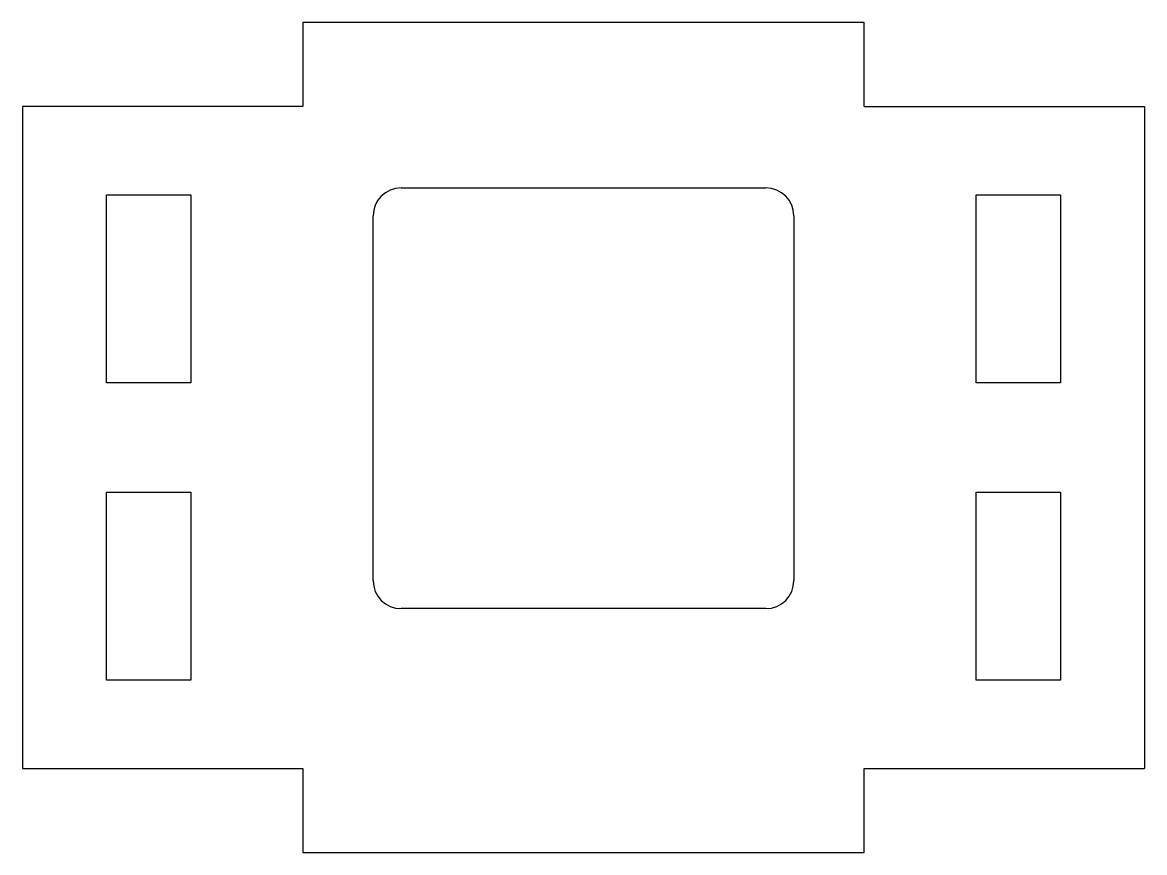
# Model space of a CAD drawing. Extents: x 0 to 40, y -3 to 26.6.
import ezdxf

# ---------------------------------------------------------------- set-up
doc = ezdxf.new("R2010")
doc.units = 0

# ---------------------------------------------------------------- blocks, each defined once
blk = doc.blocks.new('FILLET001')
at = {"color": 0}
for p, q in [((30, 26.6), (10, 26.6)), ((10, 26.6), (10, 23.6)), ((30, 23.6), (30, 26.6)), ((10, 23.6), (0, 23.6)), ((0, 23.6), (0, 0)), ((30, 23.6), (40, 23.6)), ((40, 23.6), (40, 0)), ((3, 20.45), (6, 20.45)), ((3, 13.75), (3, 20.45)), ((6, 20.45), (6, 13.75)), ((13.5, 20.7), (26.5, 20.7)), ((34, 20.45), (37, 20.45)), ((34, 13.75), (34, 20.45)), ((37, 20.45), (37, 13.75)), ((12.5, 6.7), (12.5, 19.7)), ((27.5, 19.7), (27.5, 6.7)), ((6, 13.75), (3, 13.75)), ((37, 13.75), (34, 13.75)), ((3, 9.85), (6, 9.85)), ((3, 3.15), (3, 9.85)), ((6, 9.85), (6, 3.15)), ((34, 9.85), (37, 9.85)), ((34, 3.15), (34, 9.85)), ((37, 9.85), (37, 3.15)), ((26.5, 5.7), (13.5, 5.7)), ((6, 3.15), (3, 3.15)), ((37, 3.15), (34, 3.15)), ((0, 0), (10, 0)), ((10, 0), (10, -3)), ((30, -3), (30, 0)), ((30, 0), (40, 0)), ((10, -3), (30, -3))]:
    blk.add_line(p, q, dxfattribs=at)
for centre, start, end in [((13.5, 19.7), 90, -180), ((26.5, 19.7), 0, 90), ((13.5, 6.7), 180, -90), ((26.5, 6.7), -90, 0)]:
    blk.add_arc(centre, 1, start, end, dxfattribs=at)

msp = doc.modelspace()

# ---------------------------------------------------------------- block references
msp.add_blockref('FILLET001', (0, 0))

doc.saveas('drawing.dxf')
